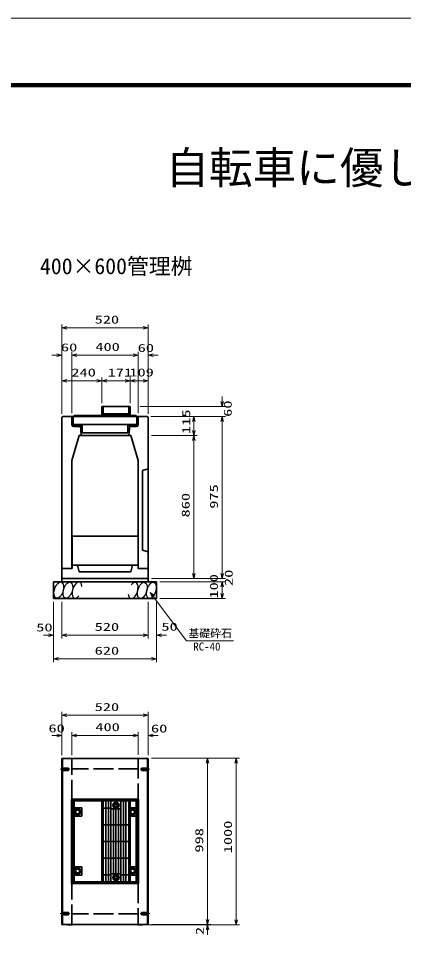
# Model space of a CAD drawing. Units: millimetres on the paper. Extents: x 0 to 841, y 0 to 594.
# Drawn here: x 257.8 to 373.7, y 318.7 to 594 of the extents above; entities that cross this region are included whole.
import ezdxf
from ezdxf.enums import TextEntityAlignment as Align

# ---------------------------------------------------------------- set-up
doc = ezdxf.new("R2010")
doc.units = ezdxf.units.MM
doc.linetypes.add('DASHED', pattern=[7.5, 6, -1.5])
doc.linetypes.add('USER2', pattern=[18.5, 12, -1.5, 3.5, -1.5])
for name, color, linetype, lineweight in [('D-BMK（構造物基準線）', 2, 'USER2', 18), ('D-STR-DIM（寸法）', 7, 'Continuous', 13), ('D-STR-HTXT(基礎砕石-旗)', 7, 'Continuous', 13), ('D-STR-STRF(グリ)', 7, 'Continuous', 25), ('D-STR（構造物）', 1, 'Continuous', 35), ('D-TTL-LINE（区切線）', 7, 'Continuous', 18), ('D-TTL（外枠）', 2, 'Continuous', 140)]:
    doc.layers.add(name, color=color, linetype=linetype, lineweight=lineweight)
doc.layers.add('D-STR-TXT(文字)', color=7, linetype='Continuous')
doc.styles.add('ＭＳ ゴシック', font='')
doc.styles.get('ＭＳ ゴシック').set_extended_font_data('MS Gothic')

# ---------------------------------------------------------------- blocks, each defined once
blk = doc.blocks.new('_Open30')
at = {"color": 7, "linetype": 'Continuous', "lineweight": 13}
for p, q in [((-1, 0.2679), (0, 0)), ((0, 0), (-1, -0.2679)), ((0, 0), (-1, 0))]:
    blk.add_line(p, q, dxfattribs=at)

msp = doc.modelspace()

# ---------------------------------------------------------------- linework, layer by layer
at = {"layer": 'D-BMK（構造物基準線）'}
for p, q in [((270.404, 368.37), (273.253, 368.37)), ((297.328, 368.37), (294.478, 368.37)), ((270.404, 324.97), (273.253, 324.97)), ((297.328, 324.97), (294.478, 324.97))]:
    msp.add_line(p, q, dxfattribs=at)
at = {"layer": 'D-STR-DIM（寸法）'}
for p, q in [((270.866, 493.806), (270.866, 502.015)), ((296.866, 493.806), (296.866, 502.015)), ((272.366, 501.015), (295.366, 501.015)), ((270.866, 475.153), (270.866, 493.806)), ((273.866, 475.343), (273.866, 493.806)), ((273.866, 475.343), (273.866, 493.806)), ((293.866, 475.343), (293.866, 493.806)), ((293.866, 475.343), (293.866, 493.806)), ((296.866, 475.15), (296.866, 493.806)), ((269.366, 492.806), (267.866, 492.806)), ((275.366, 492.806), (276.866, 492.806)), ((275.366, 492.806), (292.366, 492.806)), ((292.366, 492.806), (290.866, 492.806)), ((298.366, 492.806), (299.866, 492.806)), ((270.866, 475.153), (270.866, 486.112)), ((272.366, 485.112), (281.366, 485.112)), ((282.866, 478.398), (282.866, 486.112)), ((282.866, 478.398), (282.866, 486.112)), ((284.366, 485.112), (289.916, 485.112)), ((291.416, 478.398), (291.416, 486.112)), ((291.416, 478.398), (291.416, 486.112)), ((292.916, 485.112), (295.367, 485.112)), ((296.867, 475.153), (296.867, 486.112)), ((319.069, 478.898), (319.069, 480.398)), ((294.416, 477.398), (320.069, 477.398)), ((297.617, 474.398), (320.069, 474.398)), ((297.617, 474.398), (311.571, 474.398)), ((298.617, 474.398), (320.069, 474.398)), ((310.571, 470.15), (310.571, 472.898)), ((319.069, 427.15), (319.069, 472.898)), ((319.069, 472.898), (319.069, 471.398)), ((297.867, 468.65), (311.571, 468.65)), ((297.867, 468.65), (311.571, 468.65)), ((310.571, 427.15), (310.571, 467.15)), ((319.069, 427.15), (319.069, 428.65)), ((297.867, 425.65), (320.069, 425.65)), ((297.867, 425.65), (311.571, 425.65)), ((297.867, 425.65), (320.069, 425.65)), ((300.367, 424.65), (320.069, 424.65)), ((300.367, 424.65), (320.069, 424.65)), ((319.069, 421.15), (319.069, 423.15)), ((319.069, 423.15), (319.069, 421.65)), ((268.366, 418.65), (268.366, 407.683)), ((270.866, 418.65), (270.866, 407.683)), ((270.866, 418.65), (270.866, 407.683)), ((296.867, 418.65), (296.867, 407.683)), ((299.367, 418.65), (299.367, 407.683)), ((300.367, 419.65), (320.069, 419.65)), ((268.366, 417.65), (268.366, 400.526)), ((296.867, 417.65), (296.867, 407.683)), ((299.367, 417.65), (299.367, 400.526)), ((266.866, 408.683), (265.366, 408.683)), ((272.366, 408.683), (295.367, 408.683)), ((272.366, 408.683), (273.866, 408.683)), ((295.367, 408.683), (293.867, 408.683)), ((300.867, 408.683), (302.367, 408.683)), ((269.866, 401.526), (297.867, 401.526)), ((270.866, 372.62), (270.866, 385.597)), ((296.866, 379.577), (296.866, 385.597)), ((272.366, 384.597), (295.366, 384.597)), ((269.366, 378.547), (267.866, 378.547)), ((270.866, 372.62), (270.866, 379.547)), ((273.866, 372.62), (273.866, 379.547)), ((273.866, 372.672), (273.866, 379.547)), ((275.366, 378.547), (292.366, 378.547)), ((275.366, 378.547), (276.866, 378.547)), ((292.366, 378.547), (290.866, 378.547)), ((293.866, 372.651), (293.866, 379.547)), ((293.866, 372.651), (293.866, 379.547)), ((296.866, 372.62), (296.866, 379.547)), ((298.366, 378.547), (299.866, 378.547)), ((297.866, 371.651), (315.654, 371.651)), ((314.654, 323.251), (314.654, 370.151)), ((315.654, 371.651), (324.294, 371.651)), ((323.294, 323.151), (323.294, 370.151)), ((314.654, 323.251), (314.654, 324.751)), ((296.616, 321.651), (315.654, 321.651)), ((297.866, 321.751), (315.654, 321.751)), ((297.866, 321.751), (315.654, 321.751)), ((313.217, 321.651), (324.294, 321.651)), ((314.654, 320.151), (314.654, 318.651))]:
    msp.add_line(p, q, dxfattribs=at)
at = {"layer": 'D-STR-HTXT(基礎砕石-旗)'}
msp.add_lwpolyline([(322.488, 406.953), (308.384, 406.953), (298.381, 420.279)], dxfattribs=at)
at = {"layer": 'D-STR-STRF(グリ)'}
for centre, major_axis in [((269.961, 422.174), (0.79, 2.421)), ((272.682, 422.174), (0.79, 2.421)), ((295.071, 422.093), (-0.771, -2.427)), ((297.792, 422.114), (-0.771, -2.427))]:
    msp.add_ellipse(centre, major_axis=major_axis, ratio=0.5139, dxfattribs=at)
for centre, major_axis in [((275.423, 422.174), (0.79, 2.421)), ((292.33, 422.071), (-0.771, -2.427))]:
    msp.add_ellipse(centre, major_axis=major_axis, ratio=0.5139, start_param=5.3575563, end_param=10.3750652, dxfattribs=at)
at = {"layer": 'D-STR（構造物）'}
for p, q in [((283.166, 477.398), (282.866, 477.398)), ((282.866, 477.398), (282.866, 474.448)), ((283.166, 477.398), (283.166, 474.448)), ((291.016, 477.398), (283.266, 477.398)), ((283.266, 477.398), (283.266, 475.198)), ((291.016, 475.198), (291.016, 477.398)), ((291.116, 477.398), (291.116, 474.448)), ((291.416, 477.398), (291.116, 477.398)), ((291.416, 474.448), (291.416, 477.398)), ((271.116, 474.398), (270.866, 474.153)), ((270.866, 474.153), (270.866, 428.65)), ((271.116, 474.398), (296.617, 474.398)), ((273.866, 474.398), (273.866, 471.848)), ((274.166, 471.848), (274.166, 474.398)), ((274.321, 474.448), (293.421, 474.448)), ((274.321, 471.948), (274.321, 474.448)), ((274.546, 474.673), (274.546, 474.448)), ((282.866, 474.673), (274.546, 474.673)), ((291.116, 474.748), (283.166, 474.748)), ((291.016, 475.198), (283.266, 475.198)), ((283.416, 474.748), (283.416, 475.198)), ((290.866, 475.198), (290.866, 474.748)), ((293.186, 474.673), (291.416, 474.673)), ((293.186, 474.448), (293.186, 474.673)), ((293.421, 474.448), (293.421, 471.948)), ((293.566, 474.398), (293.566, 471.848)), ((293.866, 471.843), (293.866, 474.398)), ((296.617, 474.398), (296.867, 474.153)), ((296.867, 474.153), (296.867, 428.65)), ((293.421, 471.948), (274.321, 471.948)), ((274.366, 471.648), (276.746, 471.648)), ((276.366, 471.348), (274.366, 471.348)), ((274.546, 471.948), (274.546, 471.648)), ((276.366, 471.648), (276.366, 471.348)), ((276.435, 471.648), (276.666, 468.65)), ((276.746, 471.648), (276.746, 471.948)), ((276.996, 471.948), (276.996, 469.448)), ((290.736, 469.448), (290.736, 471.948)), ((290.996, 471.948), (290.996, 471.648)), ((293.366, 471.648), (290.996, 471.648)), ((291.297, 471.648), (291.066, 468.65)), ((291.366, 471.648), (291.366, 471.348)), ((291.366, 471.348), (293.366, 471.348)), ((293.196, 471.648), (293.196, 471.948)), ((276.996, 469.448), (290.736, 469.448)), ((293.867, 461.144), (291.615, 468.65)), ((273.866, 461.144), (273.866, 428.65)), ((293.867, 461.144), (293.867, 428.65)), ((295.117, 458.15), (296.867, 458.65)), ((295.117, 434.15), (295.117, 458.15)), ((273.941, 438.4), (273.941, 428.65)), ((295.117, 434.15), (296.867, 433.65)), ((273.941, 429.65), (293.792, 429.65)), ((273.866, 428.65), (270.866, 428.65)), ((283.866, 427.65), (291.617, 427.65)), ((296.867, 428.65), (293.792, 428.65)), ((296.867, 428.65), (293.867, 428.65)), ((296.867, 424.65), (296.867, 428.65)), ((268.366, 424.65), (299.367, 424.65)), ((268.366, 424.65), (268.366, 419.65)), ((270.866, 425.65), (296.867, 425.65)), ((299.367, 424.65), (299.367, 419.65)), ((268.366, 419.65), (299.367, 419.65)), ((270.866, 371.62), (296.866, 371.62)), ((270.866, 321.72), (270.866, 371.62)), ((271.116, 321.72), (271.116, 371.62)), ((296.616, 371.62), (296.616, 321.72)), ((296.866, 371.62), (296.866, 321.72)), ((273.815, 333.995), (273.815, 359.345)), ((273.815, 359.345), (293.915, 359.345)), ((274.115, 334.295), (274.115, 359.045)), ((274.115, 359.045), (293.615, 359.045)), ((274.545, 334.495), (274.545, 358.845)), ((274.545, 358.845), (282.865, 358.845)), ((282.865, 333.995), (282.865, 359.345)), ((283.165, 333.995), (283.165, 359.345)), ((283.265, 358.845), (283.265, 334.495)), ((291.015, 358.845), (283.265, 358.845)), ((284.14, 358.845), (284.14, 334.495)), ((284.89, 334.495), (284.89, 358.845)), ((285.64, 358.845), (285.64, 334.495)), ((286.447, 357.52), (286.794, 358.12)), ((286.794, 358.12), (287.487, 358.12)), ((287.487, 358.12), (287.833, 357.52)), ((288.64, 358.845), (288.64, 334.495)), ((289.39, 334.495), (289.39, 358.845)), ((290.14, 358.845), (290.14, 334.495)), ((291.015, 334.495), (291.015, 358.845)), ((291.115, 333.995), (291.115, 359.345)), ((291.415, 359.345), (291.415, 333.995)), ((293.185, 358.845), (291.415, 358.845)), ((293.185, 358.845), (293.185, 334.495)), ((293.185, 356.795), (293.185, 358.845)), ((293.615, 359.045), (293.615, 334.295)), ((293.915, 359.345), (293.915, 333.995)), ((274.545, 356.795), (276.895, 356.795)), ((275.244, 356.145), (274.897, 355.545)), ((274.897, 355.545), (275.244, 354.945)), ((275.937, 356.145), (275.244, 356.145)), ((276.283, 355.545), (275.937, 356.145)), ((275.937, 354.945), (276.283, 355.545)), ((276.895, 356.795), (276.895, 354.295)), ((283.265, 356.67), (285.64, 356.67)), ((285.64, 356.42), (288.64, 356.42)), ((286.39, 336.92), (286.39, 356.42)), ((286.794, 356.92), (286.447, 357.52)), ((287.487, 356.92), (286.794, 356.92)), ((287.14, 336.92), (287.14, 356.42)), ((287.833, 357.52), (287.487, 356.92)), ((287.89, 356.42), (287.89, 336.92)), ((291.415, 356.795), (293.185, 356.795)), ((291.448, 355.545), (291.794, 356.145)), ((291.794, 354.945), (291.448, 355.545)), ((291.794, 356.145), (292.487, 356.145)), ((292.487, 356.145), (292.833, 355.545)), ((292.833, 355.545), (292.487, 354.945)), ((276.895, 354.295), (274.545, 354.295)), ((275.244, 354.945), (275.937, 354.945)), ((291.415, 354.295), (293.185, 354.295)), ((292.487, 354.945), (291.794, 354.945)), ((293.185, 354.295), (293.185, 339.045)), ((293.185, 354.295), (293.185, 339.045)), ((291.015, 351.67), (283.265, 351.67)), ((283.265, 346.67), (291.015, 346.67)), ((291.015, 341.67), (283.265, 341.67)), ((276.895, 339.045), (274.545, 339.045)), ((276.895, 336.545), (276.895, 339.045)), ((293.185, 339.045), (291.415, 339.045)), ((276.895, 336.545), (274.545, 336.545)), ((275.244, 338.395), (274.897, 337.795)), ((274.897, 337.795), (275.244, 337.195)), ((275.937, 338.395), (275.244, 338.395)), ((275.244, 337.195), (275.937, 337.195)), ((276.283, 337.795), (275.937, 338.395)), ((275.937, 337.195), (276.283, 337.795)), ((283.265, 336.67), (285.64, 336.67)), ((285.64, 336.92), (288.64, 336.92)), ((286.447, 335.82), (286.794, 336.42)), ((286.794, 336.42), (287.487, 336.42)), ((287.487, 336.42), (287.833, 335.82)), ((288.64, 336.67), (291.015, 336.67)), ((291.415, 336.545), (293.185, 336.545)), ((291.448, 337.795), (291.794, 338.395)), ((291.794, 337.195), (291.448, 337.795)), ((291.794, 338.395), (292.487, 338.395)), ((292.487, 337.195), (291.794, 337.195)), ((292.487, 338.395), (292.833, 337.795)), ((292.833, 337.795), (292.487, 337.195)), ((293.915, 333.995), (273.815, 333.995)), ((293.615, 334.295), (274.115, 334.295)), ((274.545, 334.495), (282.865, 334.495)), ((291.015, 334.495), (283.265, 334.495)), ((286.794, 335.22), (286.447, 335.82)), ((287.487, 335.22), (286.794, 335.22)), ((287.833, 335.82), (287.487, 335.22)), ((293.185, 334.495), (291.415, 334.495)), ((296.866, 321.72), (270.866, 321.72)), ((272.616, 321.62), (272.516, 321.72)), ((274.116, 321.62), (272.616, 321.62)), ((274.116, 321.62), (274.216, 321.72)), ((293.616, 321.62), (293.516, 321.72)), ((293.616, 321.62), (295.116, 321.62)), ((295.116, 321.62), (295.216, 321.72))]:
    msp.add_line(p, q, dxfattribs=at)
at = {"layer": 'D-STR（構造物）', "linetype": 'DASHED'}
for p, q in [((273.866, 321.72), (273.866, 371.62)), ((293.866, 371.62), (293.866, 321.72)), ((270.866, 368.72), (272.866, 368.72)), ((270.866, 368.02), (272.866, 368.02)), ((272.866, 368.02), (272.866, 368.72)), ((293.866, 368.438), (274.216, 368.438)), ((296.866, 368.72), (294.866, 368.72)), ((294.866, 368.02), (294.866, 368.72)), ((296.866, 368.02), (294.866, 368.02)), ((270.866, 325.32), (272.866, 325.32)), ((272.866, 325.32), (272.866, 324.62)), ((296.866, 325.32), (294.866, 325.32)), ((294.866, 325.32), (294.866, 324.62)), ((270.866, 324.62), (272.866, 324.62)), ((293.866, 324.902), (274.216, 324.902)), ((296.866, 324.62), (294.866, 324.62))]:
    msp.add_line(p, q, dxfattribs=at)
at = {"layer": 'D-STR（構造物）'}
for points in [[(273.866, 461.144), (276.118, 468.65), (291.615, 468.65)], [(273.941, 438.4), (293.792, 438.4), (293.792, 428.65)], [(283.866, 427.65), (276.116, 427.65), (275.616, 429.65)], [(283.866, 427.65), (291.617, 427.65), (292.117, 429.65)], [(270.866, 424.65), (270.866, 428.65), (273.941, 428.65)]]:
    msp.add_lwpolyline(points, dxfattribs=at)
for centre, radius in [((287.14, 357.52), 0.95), ((287.14, 357.52), 0.6), ((275.59, 355.545), 0.95), ((275.64, 355.545), 0.725), ((275.59, 355.545), 0.6), ((287.14, 357.52), 0.4), ((292.14, 355.545), 0.95), ((292.09, 355.545), 0.725), ((292.14, 355.545), 0.6), ((275.59, 337.795), 0.95), ((292.14, 337.795), 0.95), ((275.64, 337.795), 0.725), ((275.59, 337.795), 0.6), ((287.14, 335.82), 0.95), ((287.14, 335.82), 0.6), ((287.14, 335.82), 0.4), ((292.09, 337.795), 0.725), ((292.14, 337.795), 0.6)]:
    msp.add_circle(centre, radius, dxfattribs=at)
for centre, radius, start, end in [((274.366, 471.848), 0.5, 180, 270), ((274.366, 471.848), 0.2, 180, 270), ((293.366, 471.848), 0.2, 270, 0), ((293.366, 471.848), 0.5, 270, 359.42699)]:
    msp.add_arc(centre, radius, start, end, dxfattribs=at)
at = {"layer": 'D-TTL-LINE（区切線）'}
msp.add_line((841, 594), (0, 594), dxfattribs=at)
at = {"layer": 'D-TTL（外枠）'}
msp.add_line((820.9, 573.9), (20.1, 573.9), dxfattribs=at)

# ---------------------------------------------------------------- block references
at = {"layer": 'D-STR-DIM（寸法）', "xscale": 1.5, "yscale": 1.5}
for p, rotation in [((270.866, 501.015), 180), ((273.866, 492.806), 180), ((273.866, 492.806), 180), ((296.866, 492.806), 180), ((270.866, 485.112), 180), ((282.866, 485.112), 180), ((291.416, 485.112), 180), ((319.069, 477.398), 270), ((310.571, 474.398), 90), ((319.069, 474.398), 90), ((319.069, 474.398), 90), ((310.571, 468.65), 270), ((310.571, 468.65), 90), ((310.571, 425.65), 270), ((319.069, 425.65), 270), ((319.069, 425.65), 270), ((319.069, 424.65), 90), ((319.069, 424.65), 90), ((319.069, 419.65), 270), ((270.866, 408.683), 180), ((270.866, 408.683), 180), ((299.367, 408.683), 180), ((268.366, 401.526), 180), ((270.866, 384.597), 180), ((273.866, 378.547), 180), ((273.866, 378.547), 180), ((296.866, 378.547), 180), ((314.654, 371.651), 90), ((323.294, 371.651), 90), ((314.654, 321.751), 270), ((314.654, 321.751), 270), ((323.294, 321.651), 270), ((314.654, 321.651), 90)]:
    msp.add_blockref('_Open30', p, dxfattribs=dict(at, rotation=rotation))
for p in [(296.866, 501.015), (270.866, 492.806), (293.866, 492.806), (293.866, 492.806), (282.866, 485.112), (291.416, 485.112), (296.867, 485.112), (268.366, 408.683), (296.867, 408.683), (296.867, 408.683), (299.367, 401.526), (296.866, 384.597), (270.866, 378.547), (293.866, 378.547), (293.866, 378.547)]:
    msp.add_blockref('_Open30', p, dxfattribs=at)
at = {"layer": 'D-STR-HTXT(基礎砕石-旗)', "xscale": 1.5, "yscale": 1.5, "rotation": 126.89552}
msp.add_blockref('_Open30', (297.48, 421.479), dxfattribs=at)

# ---------------------------------------------------------------- texts
at = {"layer": 'D-STR-DIM（寸法）', "style": 'ＭＳ ゴシック', "width": 1.5}
for s, p in [('520', (280.741, 501.552)), ('60', (270.602, 493.2)), ('400', (280.949, 493.344)), ('60', (293.686, 493.029)), ('240', (273.741, 485.649)), ('171', (284.641, 485.649)), ('109', (291.183, 485.669)), ('50', (263.168, 409.05)), ('520', (280.741, 409.221)), ('50', (300.818, 409.258)), ('620', (280.741, 402.063)), ('520', (280.741, 385.135)), ('60', (266.851, 378.735)), ('400', (280.949, 379.085)), ('60', (297.685, 378.671))]:
    msp.add_text(s, height=2.405, dxfattribs=at).set_placement(p, align=Align.BOTTOM_LEFT)
for s, p in [('60', (322.699, 474.256)), ('115', (310.196, 469.108)), ('975', (318.532, 446.645)), ('860', (310.034, 444.025)), ('20', (322.984, 423.432)), ('100', (318.532, 419.65)), ('1000', (322.757, 343.109)), ('998', (314.117, 343.326)), ('2', (314.292, 318.562))]:
    msp.add_text(s, height=2.405, rotation=90, dxfattribs=at).set_placement(p, align=Align.BOTTOM_LEFT)
at = {"layer": 'D-STR-HTXT(基礎砕石-旗)', "style": 'ＭＳ ゴシック'}
for s, p in [('基礎砕石', (308.92, 407.29)), ('RC-40', (310.408, 403.303))]:
    msp.add_text(s, height=2.405, dxfattribs=at).set_placement(p, align=Align.BOTTOM_LEFT)
at = {"layer": 'D-STR-TXT(文字)', "style": 'ＭＳ ゴシック'}
for s, height, p in [('自転車に優しい側溝 可変ﾀｲﾌﾟ 標準図', 9.621, (302.027, 541.419)), ('400×600管理桝', 4.811, (264.284, 515.671))]:
    msp.add_text(s, height=height, dxfattribs=at).set_placement(p, align=Align.BOTTOM_LEFT)

doc.saveas('drawing.dxf')
